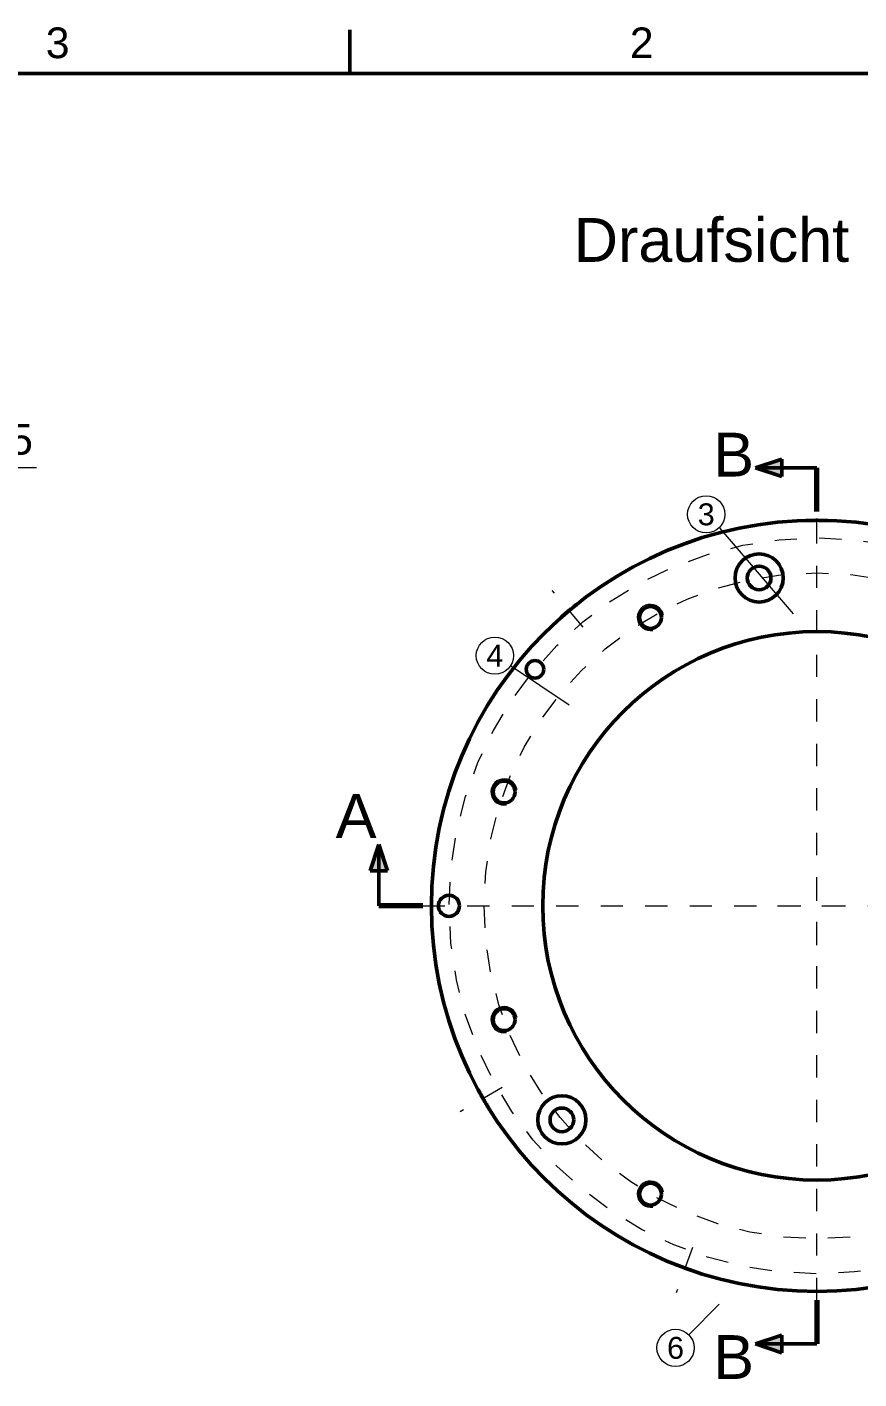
# Model space of a CAD drawing. Header units: inches. Extents: x 0.8 to 17.2, y 0.6 to 12.1.
# Drawn here: x 10.18 to 13.92, y 5.93 to 12.01 of the extents above; entities that cross this region are included whole.
import ezdxf
from ezdxf.enums import TextEntityAlignment as Align

# ---------------------------------------------------------------- set-up
doc = ezdxf.new("R2010")
doc.units = ezdxf.units.IN
doc.header["$MEASUREMENT"] = 0
doc.linetypes.add('CENTER2', pattern=[1.125, 0.75, -0.125, 0.125, -0.125])
for name, color, linetype, lineweight in [('BEMASSUNG', 7, 'Continuous', 18), ('GEWINDE', 7, 'Continuous', 18), ('MITTELLINIE', 7, 'CENTER2', 18), ('RAHMEN', 7, 'Continuous', 50), ('SCHNITTLINIE', 7, 'Continuous', 50), ('SICHTKANTE', 7, 'Continuous', 50), ('TEXT', 7, 'Continuous', 18)]:
    doc.layers.add(name, color=color, linetype=linetype, lineweight=lineweight)
doc.styles.add('ISO_14', font='arial.ttf')
doc.styles.add('ISO_20', font='arial.ttf')
doc.styles.add('ISO_79', font='arial.ttf')
doc.styles.add('ISO_DWG_RFN', font='arial.ttf')
doc.dimstyles.new('DWG_RFN', dxfattribs={"dimtxt": 0.137795, "dimasz": 0.11811, "dimexe": 0.049213, "dimexo": 0.031496, "dimgap": 0.031496, "dimtad": 1, "dimlfac": 25.4, "dimtxsty": 'ISO_DWG_RFN', "dimcen": 2.5, "dimclrd": 7, "dimclre": 7, "dimclrt": 7, "dimadec": 1, "dimazin": 3, "dimtfac": 1, "dimtmove": 0, "dimatfit": 3, "dimfxl": 0, "dimlwd": 18, "dimlwe": 18})

# ---------------------------------------------------------------- blocks, each defined once
blk = doc.blocks.new('*D30')
at = {"layer": 'BEMASSUNG', "color": 7, "lineweight": 18, "transparency": 16777216}
for p, q in [((10.2251, 10.025), (9.2047, 10.025)), ((9.2047, 10.025), (9.2047, 9.8287)), ((8.8819, 9.8287), (9.2539, 9.8287)), ((9.2047, 9.5138), (9.2047, 9.7106)), ((8.8819, 9.3957), (9.2539, 9.3957))]:
    blk.add_line(p, q, dxfattribs=at)
at = {"layer": 'BEMASSUNG', "color": 7, "transparency": 16777216}
for points in [[(9.185, 9.7106), (9.2244, 9.7106), (9.2047, 9.8287)], [(9.185, 9.5138), (9.2244, 9.5138), (9.2047, 9.3957)]]:
    blk.add_solid(points, dxfattribs=at)
at = {"layer": 'Defpoints', "color": 0, "transparency": 16777216}
for p in [(8.8504, 9.8287), (9.2047, 9.8287), (8.8504, 9.3957)]:
    blk.add_point(p, dxfattribs=at)
at = {"layer": 'BEMASSUNG', "color": 7, "lineweight": 18, "transparency": 16777216, "insert": (9.3543, 10.2221), "char_height": 0.137795, "attachment_point": 1, "style": 'ISO_DWG_RFN'}
blk.add_mtext('\\A1;{5,50±0,05}', dxfattribs=at)

msp = doc.modelspace()

# ---------------------------------------------------------------- hatches: boundary and pattern name
at = {"layer": 'SCHNITTLINIE'}
for points in [[(13.5748, 10.06496), (13.5748, 9.98622), (13.45669, 10.02559)], [(11.80315, 8.21457), (11.72441, 8.21457), (11.76378, 8.33268)], [(13.5748, 6.12795), (13.5748, 6.04921), (13.45669, 6.08858)]]:
    msp.add_hatch(color=7, dxfattribs=at).paths.add_polyline_path(points)

# ---------------------------------------------------------------- linework, layer by layer
at = {"layer": 'BEMASSUNG'}
for p, q in [((13.62643, 9.36888), (13.29387, 9.75712)), ((12.61953, 8.95843), (12.35465, 9.13501)), ((13.29374, 6.26773), (13.15605, 6.13004))]:
    msp.add_line(p, q, dxfattribs=at)
for centre in [(13.23471, 9.81628), (12.28504, 9.18142), (13.09689, 6.07088)]:
    msp.add_circle(centre, 0.08366, dxfattribs=at)
at = {"layer": 'GEWINDE'}
for centre in [(12.98425, 9.35272), (12.32644, 8.56877), (12.32644, 7.5454), (12.98425, 6.76146)]:
    msp.add_arc(centre, 0.05906, 10, 280, dxfattribs=at)
at = {"layer": 'MITTELLINIE', "ltscale": 0.096238}
for p, q in [((13.73228, 9.69094), (13.73228, 9.90748)), ((12.68206, 9.30869), (12.54287, 9.47457)), ((12.31732, 7.24016), (12.1298, 7.13189)), ((13.17347, 6.52176), (13.09941, 6.31829))]:
    msp.add_line(p, q, dxfattribs=at)
at = {"layer": 'MITTELLINIE', "ltscale": 0.089989}
for p, q in [((13.73228, 6.28543), (13.73228, 9.82874)), ((11.96063, 8.05709), (15.50394, 8.05709))]:
    msp.add_line(p, q, dxfattribs=at)
at = {"layer": 'MITTELLINIE', "ltscale": 0.07874}
for p, q in [((13.73228, 7.87992), (13.73228, 8.23425)), ((13.55512, 8.05709), (13.90945, 8.05709))]:
    msp.add_line(p, q, dxfattribs=at)
at = {"layer": 'MITTELLINIE', "ltscale": 0.088799}
msp.add_circle((13.73228, 8.05709), 1.65354, dxfattribs=at)
at = {"layer": 'MITTELLINIE', "ltscale": 0.088889}
msp.add_circle((13.73228, 8.05709), 1.49606, dxfattribs=at)
at = {"layer": 'RAHMEN'}
for p, q in [((11.63255, 11.79724), (11.63255, 11.99409)), ((16.88189, 11.79724), (1.13386, 11.79724))]:
    msp.add_line(p, q, dxfattribs=at)
at = {"layer": 'SCHNITTLINIE'}
for p, q in [((13.45669, 10.02559), (13.5748, 10.06496)), ((13.73228, 10.02559), (13.45669, 10.02559)), ((13.5748, 9.98622), (13.45669, 10.02559)), ((13.5748, 10.06496), (13.5748, 9.98622)), ((11.72441, 8.21457), (11.76378, 8.33268)), ((11.76378, 8.33268), (11.80315, 8.21457)), ((11.76378, 8.05709), (11.76378, 8.33268)), ((11.80315, 8.21457), (11.72441, 8.21457)), ((13.45669, 6.08858), (13.5748, 6.12795)), ((13.5748, 6.04921), (13.45669, 6.08858)), ((13.73228, 6.08858), (13.45669, 6.08858)), ((13.5748, 6.12795), (13.5748, 6.04921))]:
    msp.add_line(p, q, dxfattribs=at)
at = {"layer": 'SCHNITTLINIE', "lineweight": 70}
for p, q in [((13.73228, 9.82874), (13.73228, 10.02559)), ((11.96063, 8.05709), (11.76378, 8.05709)), ((13.73228, 6.28543), (13.73228, 6.08858))]:
    msp.add_line(p, q, dxfattribs=at)
at = {"layer": 'SICHTKANTE'}
for p, q in [((13.68316, 9.78867), (13.68307, 9.78867)), ((13.68341, 9.78868), (13.68316, 9.78867)), ((13.68383, 9.78869), (13.68341, 9.78868)), ((13.68442, 9.78871), (13.68383, 9.78869)), ((13.68518, 9.78873), (13.68442, 9.78871)), ((13.68612, 9.78875), (13.68518, 9.78873)), ((13.68723, 9.78878), (13.68612, 9.78875)), ((13.68851, 9.78882), (13.68723, 9.78878)), ((13.68997, 9.78885), (13.68851, 9.78882)), ((13.69161, 9.78889), (13.68997, 9.78885)), ((13.69344, 9.78893), (13.69161, 9.78889)), ((13.69545, 9.78898), (13.69344, 9.78893)), ((13.69763, 9.78902), (13.69545, 9.78898)), ((13.7, 9.78907), (13.69763, 9.78902)), ((13.70255, 9.78911), (13.7, 9.78907)), ((13.70528, 9.78916), (13.70255, 9.78911)), ((13.70817, 9.7892), (13.70528, 9.78916)), ((13.71123, 9.78924), (13.70817, 9.7892)), ((13.71446, 9.78928), (13.71123, 9.78924)), ((13.71783, 9.78931), (13.71446, 9.78928)), ((13.72132, 9.78934), (13.71783, 9.78931)), ((13.72491, 9.78935), (13.72132, 9.78934)), ((13.72856, 9.78937), (13.72491, 9.78935)), ((13.73224, 9.78937), (13.72856, 9.78937)), ((13.73591, 9.78937), (13.73224, 9.78937)), ((13.73956, 9.78935), (13.73591, 9.78937)), ((13.74315, 9.78934), (13.73956, 9.78935)), ((13.74664, 9.78931), (13.74315, 9.78934)), ((13.75001, 9.78928), (13.74664, 9.78931)), ((13.75323, 9.78924), (13.75001, 9.78928)), ((13.7563, 9.7892), (13.75323, 9.78924)), ((13.75921, 9.78916), (13.7563, 9.7892)), ((13.76195, 9.78912), (13.75921, 9.78916)), ((13.76451, 9.78907), (13.76195, 9.78912)), ((13.7669, 9.78902), (13.76451, 9.78907)), ((13.76909, 9.78898), (13.7669, 9.78902)), ((13.7711, 9.78894), (13.76909, 9.78898)), ((13.77293, 9.78889), (13.7711, 9.78894)), ((13.77457, 9.78885), (13.77293, 9.78889)), ((13.77604, 9.78882), (13.77457, 9.78885)), ((13.77732, 9.78878), (13.77604, 9.78882)), ((13.77844, 9.78876), (13.77732, 9.78878)), ((13.77937, 9.78873), (13.77844, 9.78876)), ((13.78014, 9.78871), (13.77937, 9.78873)), ((13.78073, 9.78869), (13.78014, 9.78871)), ((13.78116, 9.78868), (13.78073, 9.78869)), ((13.78141, 9.78867), (13.78116, 9.78868)), ((13.7815, 9.78867), (13.78141, 9.78867)), ((12.58574, 9.35564), (12.58476, 9.35478)), ((12.58523, 9.35519), (12.58573, 9.35564)), ((12.58573, 9.35564), (12.58627, 9.35611)), ((12.58686, 9.35663), (12.58574, 9.35564)), ((12.58627, 9.35611), (12.58684, 9.35661)), ((12.58684, 9.35661), (12.58745, 9.35715)), ((12.58812, 9.35773), (12.58686, 9.35663)), ((12.58745, 9.35715), (12.58809, 9.35771)), ((12.58809, 9.35771), (12.58877, 9.35831)), ((12.58951, 9.35896), (12.58812, 9.35773)), ((12.58877, 9.35831), (12.58948, 9.35894)), ((12.58948, 9.35894), (12.59023, 9.35959)), ((12.59105, 9.36031), (12.58951, 9.35896)), ((12.59023, 9.35959), (12.59101, 9.36028)), ((12.59101, 9.36028), (12.59183, 9.36099)), ((12.59273, 9.36178), (12.59105, 9.36031)), ((12.59183, 9.36099), (12.59268, 9.36174)), ((12.59268, 9.36174), (12.59357, 9.36251)), ((12.59454, 9.36336), (12.59273, 9.36178)), ((12.59357, 9.36251), (12.59449, 9.36331)), ((12.59449, 9.36331), (12.59544, 9.36415)), ((12.59649, 9.36506), (12.59454, 9.36336)), ((12.59544, 9.36415), (12.59643, 9.36501)), ((12.59643, 9.36501), (12.59746, 9.36589)), ((12.59858, 9.36687), (12.59649, 9.36506)), ((12.59746, 9.36589), (12.59851, 9.36681)), ((12.59851, 9.36681), (12.5996, 9.36775)), ((12.6008, 9.36878), (12.59858, 9.36687)), ((12.5996, 9.36775), (12.60072, 9.36872)), ((12.60072, 9.36872), (12.60187, 9.36971)), ((12.60314, 9.3708), (12.6008, 9.36878)), ((12.60187, 9.36971), (12.60305, 9.37072)), ((12.60305, 9.37072), (12.60426, 9.37177)), ((12.6056, 9.37291), (12.60314, 9.3708)), ((12.60426, 9.37177), (12.60551, 9.37283)), ((12.60551, 9.37283), (12.60678, 9.37392)), ((12.60818, 9.37512), (12.6056, 9.37291)), ((12.60678, 9.37392), (12.60807, 9.37502)), ((12.60807, 9.37502), (12.6094, 9.37615)), ((12.61087, 9.3774), (12.60818, 9.37512)), ((12.6094, 9.37615), (12.61074, 9.3773)), ((12.61074, 9.3773), (12.6121, 9.37845)), ((12.61361, 9.37973), (12.61087, 9.3774)), ((12.6121, 9.37845), (12.61348, 9.37962)), ((12.61348, 9.37962), (12.61487, 9.38079)), ((12.6164, 9.38208), (12.61361, 9.37973)), ((12.61487, 9.38079), (12.61626, 9.38196)), ((12.61626, 9.38196), (12.61766, 9.38314)), ((12.6192, 9.38444), (12.6164, 9.38208)), ((12.61766, 9.38314), (12.61906, 9.38432)), ((12.62201, 9.38678), (12.6192, 9.38444)), ((12.62479, 9.3891), (12.62201, 9.38678)), ((12.62753, 9.39137), (12.62479, 9.3891)), ((12.63021, 9.39359), (12.62753, 9.39137)), ((12.62973, 9.39319), (12.62983, 9.39328)), ((12.62983, 9.39328), (12.62994, 9.39337)), ((12.62994, 9.39337), (12.63005, 9.39345)), ((12.63005, 9.39345), (12.63015, 9.39354)), ((12.63015, 9.39354), (12.63026, 9.39363)), ((12.6328, 9.39572), (12.63021, 9.39359)), ((12.63026, 9.39363), (12.63036, 9.39372)), ((12.63036, 9.39372), (12.63047, 9.3938)), ((12.63047, 9.3938), (12.63057, 9.39389)), ((12.63057, 9.39389), (12.63068, 9.39398)), ((12.63068, 9.39398), (12.63078, 9.39406)), ((12.63078, 9.39406), (12.63089, 9.39415)), ((12.63089, 9.39415), (12.63099, 9.39424)), ((12.63099, 9.39424), (12.6311, 9.39432)), ((12.6311, 9.39432), (12.6312, 9.39441)), ((12.6312, 9.39441), (12.63131, 9.39449)), ((12.63131, 9.39449), (12.63141, 9.39458)), ((12.63141, 9.39458), (12.63152, 9.39467)), ((12.63152, 9.39467), (12.63162, 9.39475)), ((12.63162, 9.39475), (12.63172, 9.39484)), ((12.63172, 9.39484), (12.63183, 9.39492)), ((12.63183, 9.39492), (12.63193, 9.39501)), ((12.63193, 9.39501), (12.63203, 9.39509)), ((12.63203, 9.39509), (12.63214, 9.39518)), ((12.63214, 9.39518), (12.63224, 9.39526)), ((12.63224, 9.39526), (12.63234, 9.39535)), ((12.63234, 9.39535), (12.63245, 9.39543)), ((12.63245, 9.39543), (12.63255, 9.39551)), ((12.63255, 9.39551), (12.63265, 9.3956)), ((12.63265, 9.3956), (12.63275, 9.39568)), ((12.63275, 9.39568), (12.63285, 9.39577)), ((12.63529, 9.39777), (12.6328, 9.39572)), ((12.63285, 9.39577), (12.63296, 9.39585)), ((12.63296, 9.39585), (12.63306, 9.39593)), ((12.63306, 9.39593), (12.63316, 9.39602)), ((12.63316, 9.39602), (12.63326, 9.3961)), ((12.63326, 9.3961), (12.63336, 9.39618)), ((12.63336, 9.39618), (12.63346, 9.39627)), ((12.63346, 9.39627), (12.63356, 9.39635)), ((12.63356, 9.39635), (12.63366, 9.39643)), ((12.63366, 9.39643), (12.63377, 9.39651)), ((12.63377, 9.39651), (12.63387, 9.3966)), ((12.63387, 9.3966), (12.63397, 9.39668)), ((12.63397, 9.39668), (12.63407, 9.39676)), ((12.63407, 9.39676), (12.63417, 9.39684)), ((12.63417, 9.39684), (12.63427, 9.39692)), ((12.63427, 9.39692), (12.63436, 9.397)), ((12.63436, 9.397), (12.63446, 9.39709)), ((12.63446, 9.39709), (12.63456, 9.39717)), ((12.63456, 9.39717), (12.63466, 9.39725)), ((12.63767, 9.39971), (12.63529, 9.39777)), ((12.63617, 9.39848), (12.63627, 9.39857)), ((12.63627, 9.39857), (12.63637, 9.39865)), ((12.63637, 9.39865), (12.63647, 9.39873)), ((12.63647, 9.39873), (12.63658, 9.39881)), ((12.63658, 9.39881), (12.63668, 9.3989)), ((12.63668, 9.3989), (12.63678, 9.39898)), ((12.63678, 9.39898), (12.63688, 9.39906)), ((12.63688, 9.39906), (12.63698, 9.39914)), ((12.63698, 9.39914), (12.63708, 9.39922)), ((12.63708, 9.39922), (12.63718, 9.3993)), ((12.63718, 9.3993), (12.63727, 9.39938)), ((12.63727, 9.39938), (12.63737, 9.39946)), ((12.63737, 9.39946), (12.63747, 9.39955)), ((12.63747, 9.39955), (12.63757, 9.39963)), ((12.63757, 9.39963), (12.63767, 9.39971)), ((12.63992, 9.40154), (12.63767, 9.39971)), ((12.63767, 9.39971), (12.63777, 9.39979)), ((12.63777, 9.39979), (12.63787, 9.39987)), ((12.63787, 9.39987), (12.63796, 9.39994)), ((12.63796, 9.39994), (12.63806, 9.40002)), ((12.63806, 9.40002), (12.63816, 9.4001)), ((12.63816, 9.4001), (12.63825, 9.40018)), ((12.63825, 9.40018), (12.63835, 9.40026)), ((12.63835, 9.40026), (12.63845, 9.40034)), ((12.63845, 9.40034), (12.63854, 9.40042)), ((12.63854, 9.40042), (12.63864, 9.40049)), ((12.63864, 9.40049), (12.63873, 9.40057)), ((12.63873, 9.40057), (12.63883, 9.40065)), ((12.63883, 9.40065), (12.63892, 9.40073)), ((12.63892, 9.40073), (12.63902, 9.4008)), ((12.63902, 9.4008), (12.63911, 9.40088)), ((12.63911, 9.40088), (12.63921, 9.40096)), ((12.63921, 9.40096), (12.6393, 9.40103)), ((12.6393, 9.40103), (12.63939, 9.40111)), ((12.63939, 9.40111), (12.63949, 9.40119)), ((12.63949, 9.40119), (12.63958, 9.40126)), ((12.63958, 9.40126), (12.63967, 9.40134)), ((12.63967, 9.40134), (12.63977, 9.40141)), ((12.63977, 9.40141), (12.63986, 9.40149)), ((12.63986, 9.40149), (12.63995, 9.40156)), ((12.64202, 9.40324), (12.63992, 9.40154)), ((12.63995, 9.40156), (12.64004, 9.40164)), ((12.64004, 9.40164), (12.64013, 9.40171)), ((12.64013, 9.40171), (12.64023, 9.40179)), ((12.64023, 9.40179), (12.64032, 9.40186)), ((12.64032, 9.40186), (12.64041, 9.40193)), ((12.64041, 9.40193), (12.6405, 9.40201)), ((12.6405, 9.40201), (12.64059, 9.40208)), ((12.64059, 9.40208), (12.64068, 9.40215)), ((12.64068, 9.40215), (12.64077, 9.40223)), ((12.64397, 9.40482), (12.64202, 9.40324)), ((12.64578, 9.40627), (12.64397, 9.40482)), ((12.64745, 9.40762), (12.64578, 9.40627)), ((12.64678, 9.40708), (12.64687, 9.40715)), ((12.64687, 9.40715), (12.64695, 9.40722)), ((12.64695, 9.40722), (12.64704, 9.40729)), ((12.64704, 9.40729), (12.64712, 9.40736)), ((12.64712, 9.40736), (12.6472, 9.40742)), ((12.6472, 9.40742), (12.64729, 9.40749)), ((12.64729, 9.40749), (12.64737, 9.40756)), ((12.64737, 9.40756), (12.64745, 9.40762)), ((12.64898, 9.40885), (12.64745, 9.40762)), ((12.64745, 9.40762), (12.64754, 9.40769)), ((12.64754, 9.40769), (12.64762, 9.40776)), ((12.64762, 9.40776), (12.6477, 9.40782)), ((12.6477, 9.40782), (12.64778, 9.40789)), ((12.64778, 9.40789), (12.64786, 9.40795)), ((12.64786, 9.40795), (12.64794, 9.40802)), ((12.64794, 9.40802), (12.64803, 9.40808)), ((12.64803, 9.40808), (12.64811, 9.40815)), ((12.64811, 9.40815), (12.64818, 9.40821)), ((12.64818, 9.40821), (12.64826, 9.40827)), ((12.64826, 9.40827), (12.64834, 9.40834)), ((12.64834, 9.40834), (12.64842, 9.4084)), ((12.64842, 9.4084), (12.6485, 9.40846)), ((12.6485, 9.40846), (12.64858, 9.40853)), ((12.64858, 9.40853), (12.64865, 9.40859)), ((12.64865, 9.40859), (12.64873, 9.40865)), ((12.64873, 9.40865), (12.64881, 9.40871)), ((12.64881, 9.40871), (12.64889, 9.40877)), ((12.64889, 9.40877), (12.64896, 9.40883)), ((12.64896, 9.40883), (12.64904, 9.40889)), ((12.65037, 9.40996), (12.64898, 9.40885)), ((12.64904, 9.40889), (12.64911, 9.40895)), ((12.64911, 9.40895), (12.64919, 9.40901)), ((12.64919, 9.40901), (12.64926, 9.40907)), ((12.64926, 9.40907), (12.64934, 9.40913)), ((12.64934, 9.40913), (12.64941, 9.40919)), ((12.64941, 9.40919), (12.64948, 9.40925)), ((12.64948, 9.40925), (12.64956, 9.40931)), ((12.64956, 9.40931), (12.64963, 9.40937)), ((12.64963, 9.40937), (12.6497, 9.40943)), ((12.6497, 9.40943), (12.64977, 9.40948)), ((12.64977, 9.40948), (12.64984, 9.40954)), ((12.64984, 9.40954), (12.64992, 9.4096)), ((12.64992, 9.4096), (12.64999, 9.40965)), ((12.64999, 9.40965), (12.65006, 9.40971)), ((12.65006, 9.40971), (12.65013, 9.40977)), ((12.65013, 9.40977), (12.6502, 9.40982)), ((12.6502, 9.40982), (12.65027, 9.40988)), ((12.65027, 9.40988), (12.65034, 9.40993)), ((12.65034, 9.40993), (12.6504, 9.40999)), ((12.65163, 9.41097), (12.65037, 9.40996)), ((12.6504, 9.40999), (12.65047, 9.41004)), ((12.65275, 9.41186), (12.65163, 9.41097)), ((12.65374, 9.41265), (12.65275, 9.41186)), ((12.65459, 9.41333), (12.65374, 9.41265)), ((12.65531, 9.4139), (12.65459, 9.41333)), ((12.6559, 9.41437), (12.65531, 9.4139)), ((12.65636, 9.41473), (12.6559, 9.41437)), ((12.65668, 9.41498), (12.65636, 9.41473)), ((12.65688, 9.41514), (12.65668, 9.41498)), ((12.65694, 9.41519), (12.65688, 9.41514)), ((12.58161, 9.35198), (12.58154, 9.35192)), ((12.58154, 9.35192), (12.58156, 9.35194)), ((12.58156, 9.35194), (12.58161, 9.35198)), ((12.58181, 9.35216), (12.58161, 9.35198)), ((12.58161, 9.35198), (12.58169, 9.35206)), ((12.58169, 9.35206), (12.58181, 9.35216)), ((12.58214, 9.35245), (12.58181, 9.35216)), ((12.58181, 9.35216), (12.58195, 9.35229)), ((12.58195, 9.35229), (12.58213, 9.35245)), ((12.58213, 9.35245), (12.58235, 9.35264)), ((12.5826, 9.35286), (12.58214, 9.35245)), ((12.58235, 9.35264), (12.58259, 9.35286)), ((12.58259, 9.35286), (12.58287, 9.3531)), ((12.58319, 9.35339), (12.5826, 9.35286)), ((12.58287, 9.3531), (12.58318, 9.35338)), ((12.58318, 9.35338), (12.58353, 9.35369)), ((12.58391, 9.35403), (12.58319, 9.35339)), ((12.58353, 9.35369), (12.5839, 9.35402)), ((12.5839, 9.35402), (12.58431, 9.35438)), ((12.58476, 9.35478), (12.58391, 9.35403)), ((12.58431, 9.35438), (12.58475, 9.35477)), ((12.58475, 9.35477), (12.58523, 9.35519)), ((12.20808, 7.23391), (12.20812, 7.23384)), ((12.20812, 7.23384), (12.20825, 7.2336)), ((12.20825, 7.2336), (12.20846, 7.23322)), ((12.20846, 7.23322), (12.20875, 7.23267)), ((12.20875, 7.23267), (12.20913, 7.23198)), ((12.20913, 7.23198), (12.20959, 7.23113)), ((12.20959, 7.23113), (12.21013, 7.23013)), ((12.21013, 7.23013), (12.21076, 7.22898)), ((12.21076, 7.22898), (12.21147, 7.22768)), ((12.21147, 7.22768), (12.21226, 7.22621)), ((12.21222, 7.2263), (12.21195, 7.2268)), ((12.2125, 7.22579), (12.21222, 7.2263)), ((12.21226, 7.22621), (12.21316, 7.22459)), ((12.21279, 7.22526), (12.2125, 7.22579)), ((12.21309, 7.22471), (12.21279, 7.22526)), ((12.21339, 7.22415), (12.21309, 7.22471)), ((12.21316, 7.22459), (12.21414, 7.2228)), ((12.21371, 7.22357), (12.21339, 7.22415)), ((12.21404, 7.22297), (12.21371, 7.22357)), ((12.21438, 7.22236), (12.21404, 7.22297)), ((12.21414, 7.2228), (12.21521, 7.22085)), ((12.21473, 7.22173), (12.21438, 7.22236)), ((12.21508, 7.22108), (12.21473, 7.22173)), ((12.21545, 7.22041), (12.21508, 7.22108)), ((12.21521, 7.22085), (12.21637, 7.21875)), ((12.21583, 7.21973), (12.21545, 7.22041)), ((12.21621, 7.21903), (12.21583, 7.21973)), ((12.21661, 7.21832), (12.21621, 7.21903)), ((12.21637, 7.21875), (12.21762, 7.21649)), ((12.21701, 7.21759), (12.21661, 7.21832)), ((12.21743, 7.21684), (12.21701, 7.21759)), ((12.21785, 7.21608), (12.21743, 7.21684)), ((12.21762, 7.21649), (12.21896, 7.21408)), ((12.21828, 7.2153), (12.21785, 7.21608)), ((12.21873, 7.2145), (12.21828, 7.2153)), ((12.21918, 7.21369), (12.21873, 7.2145)), ((12.21896, 7.21408), (12.22039, 7.21152)), ((12.21964, 7.21287), (12.21918, 7.21369)), ((12.22011, 7.21202), (12.21964, 7.21287)), ((12.22059, 7.21117), (12.22011, 7.21202)), ((12.22039, 7.21152), (12.2219, 7.20883)), ((12.22107, 7.2103), (12.22059, 7.21117)), ((12.22157, 7.20941), (12.22107, 7.2103)), ((12.22208, 7.20851), (12.22157, 7.20941)), ((12.2219, 7.20883), (12.22349, 7.20601)), ((12.22259, 7.2076), (12.22208, 7.20851)), ((12.22311, 7.20667), (12.22259, 7.2076)), ((12.22364, 7.20573), (12.22311, 7.20667)), ((12.22349, 7.20601), (12.22515, 7.20306)), ((12.22418, 7.20478), (12.22364, 7.20573)), ((12.22473, 7.20381), (12.22418, 7.20478)), ((12.22528, 7.20283), (12.22473, 7.20381)), ((12.22515, 7.20306), (12.22689, 7.20001)), ((12.22585, 7.20184), (12.22528, 7.20283)), ((12.22642, 7.20083), (12.22585, 7.20184)), ((12.22699, 7.19982), (12.22642, 7.20083)), ((12.22689, 7.20001), (12.22867, 7.19689)), ((12.22757, 7.19881), (12.22699, 7.19982)), ((12.22815, 7.19779), (12.22757, 7.19881)), ((12.22874, 7.19676), (12.22815, 7.19779)), ((12.22867, 7.19689), (12.23048, 7.19372)), ((12.22933, 7.19573), (12.22874, 7.19676)), ((12.22992, 7.1947), (12.22933, 7.19573)), ((12.23052, 7.19366), (12.22992, 7.1947)), ((12.23048, 7.19372), (12.23231, 7.19055)), ((12.23111, 7.19263), (12.23052, 7.19366)), ((12.23171, 7.19159), (12.23111, 7.19263)), ((12.23231, 7.19055), (12.23171, 7.19159)), ((12.23291, 7.18952), (12.23231, 7.19055)), ((12.23231, 7.19055), (12.23415, 7.18738)), ((12.23351, 7.18848), (12.23291, 7.18952)), ((12.2341, 7.18745), (12.23351, 7.18848)), ((12.2347, 7.18643), (12.2341, 7.18745)), ((12.23415, 7.18738), (12.23597, 7.18425)), ((12.23597, 7.18425), (12.23777, 7.18117)), ((12.23777, 7.18117), (12.23953, 7.17817)), ((12.23877, 7.17946), (12.23859, 7.17977)), ((12.23895, 7.17916), (12.23877, 7.17946)), ((12.23913, 7.17885), (12.23895, 7.17916)), ((12.23931, 7.17855), (12.23913, 7.17885)), ((12.23948, 7.17825), (12.23931, 7.17855)), ((12.23966, 7.17795), (12.23948, 7.17825)), ((12.23953, 7.17817), (12.24124, 7.17528)), ((12.23983, 7.17765), (12.23966, 7.17795)), ((12.24001, 7.17736), (12.23983, 7.17765)), ((12.24019, 7.17706), (12.24001, 7.17736)), ((12.24036, 7.17676), (12.24019, 7.17706)), ((12.24053, 7.17647), (12.24036, 7.17676)), ((12.24071, 7.17618), (12.24053, 7.17647)), ((12.24088, 7.17588), (12.24071, 7.17618)), ((12.24105, 7.17559), (12.24088, 7.17588)), ((12.24122, 7.1753), (12.24105, 7.17559)), ((12.24139, 7.17502), (12.24122, 7.1753)), ((12.24124, 7.17528), (12.24288, 7.1725)), ((12.24156, 7.17473), (12.24139, 7.17502)), ((12.24173, 7.17444), (12.24156, 7.17473)), ((12.2419, 7.17416), (12.24173, 7.17444)), ((12.24207, 7.17387), (12.2419, 7.17416)), ((12.24223, 7.17359), (12.24207, 7.17387)), ((12.2424, 7.17331), (12.24223, 7.17359)), ((12.24257, 7.17303), (12.2424, 7.17331)), ((12.24273, 7.17276), (12.24257, 7.17303)), ((12.2429, 7.17248), (12.24273, 7.17276)), ((12.24288, 7.1725), (12.24445, 7.16987)), ((12.24306, 7.1722), (12.2429, 7.17248)), ((12.24322, 7.17193), (12.24306, 7.1722)), ((12.24338, 7.17166), (12.24322, 7.17193)), ((12.24354, 7.17139), (12.24338, 7.17166)), ((12.24371, 7.17112), (12.24354, 7.17139)), ((12.24386, 7.17085), (12.24371, 7.17112)), ((12.24402, 7.17058), (12.24386, 7.17085)), ((12.24418, 7.17032), (12.24402, 7.17058)), ((12.24434, 7.17006), (12.24418, 7.17032)), ((12.24449, 7.16979), (12.24434, 7.17006)), ((12.24445, 7.16987), (12.24593, 7.16739)), ((12.24465, 7.16953), (12.24449, 7.16979)), ((12.2448, 7.16928), (12.24465, 7.16953)), ((12.24496, 7.16902), (12.2448, 7.16928)), ((12.24511, 7.16876), (12.24496, 7.16902)), ((12.24526, 7.16851), (12.24511, 7.16876)), ((12.24541, 7.16826), (12.24526, 7.16851)), ((12.24556, 7.16801), (12.24541, 7.16826)), ((12.24571, 7.16776), (12.24556, 7.16801)), ((12.24586, 7.16751), (12.24571, 7.16776)), ((12.246, 7.16727), (12.24586, 7.16751)), ((12.24593, 7.16739), (12.24732, 7.16508)), ((12.24615, 7.16702), (12.246, 7.16727)), ((12.24629, 7.16678), (12.24615, 7.16702)), ((12.24644, 7.16654), (12.24629, 7.16678)), ((12.24732, 7.16508), (12.24861, 7.16292)), ((12.24835, 7.16336), (12.24796, 7.164)), ((12.24873, 7.16273), (12.24835, 7.16336)), ((12.24861, 7.16292), (12.24982, 7.16093)), ((12.2491, 7.16211), (12.24873, 7.16273)), ((12.24947, 7.16151), (12.2491, 7.16211)), ((12.24982, 7.16092), (12.24947, 7.16151)), ((12.24982, 7.16093), (12.25093, 7.15909)), ((12.25017, 7.16035), (12.24982, 7.16092)), ((12.2505, 7.15979), (12.25017, 7.16035)), ((12.25083, 7.15925), (12.2505, 7.15979)), ((12.25116, 7.15872), (12.25083, 7.15925)), ((12.25093, 7.15909), (12.25196, 7.1574)), ((12.25147, 7.1582), (12.25116, 7.15872)), ((12.25177, 7.1577), (12.25147, 7.1582)), ((12.25207, 7.15721), (12.25177, 7.1577)), ((12.25196, 7.1574), (12.25289, 7.15587)), ((12.25236, 7.15674), (12.25207, 7.15721)), ((12.25264, 7.15628), (12.25236, 7.15674)), ((12.25291, 7.15583), (12.25264, 7.15628)), ((12.25289, 7.15587), (12.25373, 7.15449)), ((12.25317, 7.1554), (12.25291, 7.15583)), ((12.25343, 7.15498), (12.25317, 7.1554)), ((12.25368, 7.15458), (12.25343, 7.15498)), ((12.25391, 7.15418), (12.25368, 7.15458)), ((12.25373, 7.15449), (12.25448, 7.15326)), ((12.25415, 7.15381), (12.25391, 7.15418)), ((12.25437, 7.15344), (12.25415, 7.15381)), ((12.25458, 7.15309), (12.25437, 7.15344)), ((12.25448, 7.15326), (12.25514, 7.15217)), ((12.25479, 7.15276), (12.25458, 7.15309)), ((12.25498, 7.15244), (12.25479, 7.15276)), ((12.25517, 7.15213), (12.25498, 7.15244)), ((12.25514, 7.15217), (12.25572, 7.15124)), ((12.25535, 7.15183), (12.25517, 7.15213)), ((12.25553, 7.15155), (12.25535, 7.15183)), ((12.25569, 7.15128), (12.25553, 7.15155)), ((12.25585, 7.15102), (12.25569, 7.15128)), ((12.25572, 7.15124), (12.2562, 7.15045)), ((12.256, 7.15078), (12.25585, 7.15102)), ((12.25614, 7.15055), (12.256, 7.15078)), ((12.25627, 7.15034), (12.25614, 7.15055)), ((12.2562, 7.15045), (12.25659, 7.14981)), ((12.25639, 7.15014), (12.25627, 7.15034)), ((12.25651, 7.14995), (12.25639, 7.15014)), ((12.25662, 7.14977), (12.25651, 7.14995)), ((12.25659, 7.14981), (12.2569, 7.14931)), ((12.25672, 7.14961), (12.25662, 7.14977)), ((12.25681, 7.14946), (12.25672, 7.14961)), ((12.25689, 7.14932), (12.25681, 7.14946)), ((12.25697, 7.1492), (12.25689, 7.14932)), ((12.2569, 7.14931), (12.25712, 7.14896)), ((12.25704, 7.14909), (12.25697, 7.1492)), ((12.2571, 7.14899), (12.25704, 7.14909)), ((12.25715, 7.14891), (12.2571, 7.14899)), ((12.25712, 7.14896), (12.25725, 7.14875)), ((12.25719, 7.14884), (12.25715, 7.14891)), ((12.25723, 7.14878), (12.25719, 7.14884)), ((12.25726, 7.14873), (12.25723, 7.14878)), ((12.25725, 7.14875), (12.25729, 7.14868)), ((12.25728, 7.1487), (12.25726, 7.14873)), ((12.25729, 7.14868), (12.25728, 7.1487)), ((12.25729, 7.14868), (12.25729, 7.14868)), ((13.0938, 6.44676), (13.09388, 6.44673)), ((13.09388, 6.44673), (13.09411, 6.44664)), ((13.09411, 6.44664), (13.0945, 6.44649)), ((13.0945, 6.44649), (13.09504, 6.44627)), ((13.09504, 6.44627), (13.09573, 6.446)), ((13.09573, 6.446), (13.09659, 6.44566)), ((13.09659, 6.44566), (13.0976, 6.44526)), ((13.0976, 6.44526), (13.09878, 6.4448)), ((13.09878, 6.4448), (13.10011, 6.44427)), ((13.10011, 6.44427), (13.10161, 6.44369)), ((13.10158, 6.4437), (13.10149, 6.44373)), ((13.10166, 6.44367), (13.10158, 6.4437)), ((13.10161, 6.44369), (13.10328, 6.44304)), ((13.10174, 6.44364), (13.10166, 6.44367)), ((13.10182, 6.4436), (13.10174, 6.44364)), ((13.10191, 6.44357), (13.10182, 6.4436)), ((13.10199, 6.44354), (13.10191, 6.44357)), ((13.10207, 6.44351), (13.10199, 6.44354)), ((13.10216, 6.44347), (13.10207, 6.44351)), ((13.10224, 6.44344), (13.10216, 6.44347)), ((13.10233, 6.44341), (13.10224, 6.44344)), ((13.10241, 6.44337), (13.10233, 6.44341)), ((13.1025, 6.44334), (13.10241, 6.44337)), ((13.10259, 6.44331), (13.1025, 6.44334)), ((13.10268, 6.44327), (13.10259, 6.44331)), ((13.10276, 6.44324), (13.10268, 6.44327)), ((13.10285, 6.4432), (13.10276, 6.44324)), ((13.10294, 6.44317), (13.10285, 6.4432)), ((13.10303, 6.44313), (13.10294, 6.44317)), ((13.10312, 6.4431), (13.10303, 6.44313)), ((13.10321, 6.44306), (13.10312, 6.4431)), ((13.1033, 6.44303), (13.10321, 6.44306)), ((13.10328, 6.44304), (13.10511, 6.44232)), ((13.10339, 6.44299), (13.1033, 6.44303)), ((13.10348, 6.44296), (13.10339, 6.44299)), ((13.10357, 6.44292), (13.10348, 6.44296)), ((13.10366, 6.44289), (13.10357, 6.44292)), ((13.10376, 6.44285), (13.10366, 6.44289)), ((13.10385, 6.44281), (13.10376, 6.44285)), ((13.10394, 6.44278), (13.10385, 6.44281)), ((13.10404, 6.44274), (13.10394, 6.44278)), ((13.10413, 6.4427), (13.10404, 6.44274)), ((13.10423, 6.44267), (13.10413, 6.4427)), ((13.10432, 6.44263), (13.10423, 6.44267)), ((13.10442, 6.44259), (13.10432, 6.44263)), ((13.10451, 6.44256), (13.10442, 6.44259)), ((13.10461, 6.44252), (13.10451, 6.44256)), ((13.10471, 6.44248), (13.10461, 6.44252)), ((13.1048, 6.44244), (13.10471, 6.44248)), ((13.1049, 6.4424), (13.1048, 6.44244)), ((13.105, 6.44237), (13.1049, 6.4424)), ((13.1051, 6.44233), (13.105, 6.44237)), ((13.1052, 6.44229), (13.1051, 6.44233)), ((13.10511, 6.44232), (13.10711, 6.44155)), ((13.1053, 6.44225), (13.1052, 6.44229)), ((13.1054, 6.44221), (13.1053, 6.44225)), ((13.1055, 6.44217), (13.1054, 6.44221)), ((13.1056, 6.44213), (13.1055, 6.44217)), ((13.1057, 6.44209), (13.1056, 6.44213)), ((13.1058, 6.44206), (13.1057, 6.44209)), ((13.1059, 6.44202), (13.1058, 6.44206)), ((13.10711, 6.44155), (13.10927, 6.44071)), ((13.10927, 6.44071), (13.11161, 6.43981)), ((13.11161, 6.43981), (13.11414, 6.43885)), ((13.11323, 6.4392), (13.11312, 6.43924)), ((13.11333, 6.43915), (13.11323, 6.4392)), ((13.11344, 6.43911), (13.11333, 6.43915)), ((13.11355, 6.43907), (13.11344, 6.43911)), ((13.11366, 6.43903), (13.11355, 6.43907)), ((13.11377, 6.43899), (13.11366, 6.43903)), ((13.11388, 6.43895), (13.11377, 6.43899)), ((13.11399, 6.4389), (13.11388, 6.43895)), ((13.1141, 6.43886), (13.11399, 6.4389)), ((13.11421, 6.43882), (13.1141, 6.43886)), ((13.11414, 6.43885), (13.11684, 6.43781)), ((13.11432, 6.43878), (13.11421, 6.43882)), ((13.11443, 6.43873), (13.11432, 6.43878)), ((13.11454, 6.43869), (13.11443, 6.43873)), ((13.11466, 6.43865), (13.11454, 6.43869)), ((13.11477, 6.43861), (13.11466, 6.43865)), ((13.11488, 6.43856), (13.11477, 6.43861)), ((13.115, 6.43852), (13.11488, 6.43856)), ((13.11511, 6.43848), (13.115, 6.43852)), ((13.11522, 6.43843), (13.11511, 6.43848)), ((13.11534, 6.43839), (13.11522, 6.43843)), ((13.11545, 6.43835), (13.11534, 6.43839)), ((13.11557, 6.4383), (13.11545, 6.43835)), ((13.11568, 6.43826), (13.11557, 6.4383)), ((13.1158, 6.43821), (13.11568, 6.43826)), ((13.11591, 6.43817), (13.1158, 6.43821)), ((13.11603, 6.43813), (13.11591, 6.43817)), ((13.11614, 6.43808), (13.11603, 6.43813)), ((13.11626, 6.43804), (13.11614, 6.43808)), ((13.11638, 6.43799), (13.11626, 6.43804)), ((13.11649, 6.43795), (13.11638, 6.43799)), ((13.11661, 6.4379), (13.11649, 6.43795)), ((13.11673, 6.43786), (13.11661, 6.4379)), ((13.11685, 6.43781), (13.11673, 6.43786)), ((13.11684, 6.43781), (13.11972, 6.43673)), ((13.11697, 6.43777), (13.11685, 6.43781)), ((13.11709, 6.43772), (13.11697, 6.43777)), ((13.1172, 6.43768), (13.11709, 6.43772)), ((13.11732, 6.43763), (13.1172, 6.43768)), ((13.11744, 6.43759), (13.11732, 6.43763)), ((13.11756, 6.43754), (13.11744, 6.43759)), ((13.11768, 6.4375), (13.11756, 6.43754)), ((13.1178, 6.43745), (13.11768, 6.4375)), ((13.11793, 6.4374), (13.1178, 6.43745)), ((13.11805, 6.43736), (13.11793, 6.4374)), ((13.11817, 6.43731), (13.11805, 6.43736)), ((13.11829, 6.43727), (13.11817, 6.43731)), ((13.11841, 6.43722), (13.11829, 6.43727)), ((13.11853, 6.43717), (13.11841, 6.43722)), ((13.11866, 6.43713), (13.11853, 6.43717)), ((13.11972, 6.43673), (13.12273, 6.43559)), ((13.12063, 6.43638), (13.12051, 6.43643)), ((13.12075, 6.43634), (13.12063, 6.43638)), ((13.12087, 6.43629), (13.12075, 6.43634)), ((13.12099, 6.43625), (13.12087, 6.43629)), ((13.12111, 6.4362), (13.12099, 6.43625)), ((13.12123, 6.43616), (13.12111, 6.4362)), ((13.12135, 6.43611), (13.12123, 6.43616)), ((13.12147, 6.43607), (13.12135, 6.43611)), ((13.12159, 6.43602), (13.12147, 6.43607)), ((13.12171, 6.43597), (13.12159, 6.43602)), ((13.12183, 6.43593), (13.12171, 6.43597)), ((13.12195, 6.43588), (13.12183, 6.43593)), ((13.12207, 6.43584), (13.12195, 6.43588)), ((13.1222, 6.43579), (13.12207, 6.43584)), ((13.12232, 6.43575), (13.1222, 6.43579)), ((13.12244, 6.4357), (13.12232, 6.43575)), ((13.12256, 6.43565), (13.12244, 6.4357)), ((13.12269, 6.43561), (13.12256, 6.43565)), ((13.12281, 6.43556), (13.12269, 6.43561)), ((13.12273, 6.43559), (13.12588, 6.43441)), ((13.12293, 6.43551), (13.12281, 6.43556)), ((13.12306, 6.43547), (13.12293, 6.43551)), ((13.12318, 6.43542), (13.12306, 6.43547)), ((13.1233, 6.43537), (13.12318, 6.43542)), ((13.12343, 6.43533), (13.1233, 6.43537)), ((13.12355, 6.43528), (13.12343, 6.43533)), ((13.12368, 6.43524), (13.12355, 6.43528)), ((13.1238, 6.43519), (13.12368, 6.43524)), ((13.12393, 6.43514), (13.1238, 6.43519)), ((13.12405, 6.43509), (13.12393, 6.43514)), ((13.12418, 6.43505), (13.12405, 6.43509)), ((13.1243, 6.435), (13.12418, 6.43505)), ((13.12443, 6.43495), (13.1243, 6.435)), ((13.12455, 6.43491), (13.12443, 6.43495)), ((13.12468, 6.43486), (13.12455, 6.43491)), ((13.1248, 6.43481), (13.12468, 6.43486)), ((13.12493, 6.43476), (13.1248, 6.43481)), ((13.12506, 6.43472), (13.12493, 6.43476)), ((13.12518, 6.43467), (13.12506, 6.43472)), ((13.12531, 6.43462), (13.12518, 6.43467)), ((13.12544, 6.43457), (13.12531, 6.43462)), ((13.12557, 6.43453), (13.12544, 6.43457)), ((13.12569, 6.43448), (13.12557, 6.43453)), ((13.12582, 6.43443), (13.12569, 6.43448)), ((13.12595, 6.43438), (13.12582, 6.43443)), ((13.12588, 6.43441), (13.12913, 6.4332)), ((13.12608, 6.43434), (13.12595, 6.43438)), ((13.1262, 6.43429), (13.12608, 6.43434)), ((13.12633, 6.43424), (13.1262, 6.43429)), ((13.12646, 6.43419), (13.12633, 6.43424)), ((13.12913, 6.4332), (13.13247, 6.43196)), ((13.13247, 6.43196), (13.13587, 6.43071)), ((13.13587, 6.43071), (13.1393, 6.42946)), ((13.1393, 6.42946), (13.14275, 6.42821)), ((13.1412, 6.42877), (13.13948, 6.42939)), ((13.14292, 6.42814), (13.1412, 6.42877)), ((13.14275, 6.42821), (13.14618, 6.42697)), ((13.14463, 6.42752), (13.14292, 6.42814)), ((13.14634, 6.42691), (13.14463, 6.42752)), ((13.14618, 6.42697), (13.14957, 6.42575)), ((13.14804, 6.4263), (13.14634, 6.42691)), ((13.14972, 6.4257), (13.14804, 6.4263)), ((13.14957, 6.42575), (13.15289, 6.42457)), ((13.15138, 6.42511), (13.14972, 6.4257)), ((13.15302, 6.42452), (13.15138, 6.42511)), ((13.15289, 6.42457), (13.15608, 6.42344)), ((13.15463, 6.42395), (13.15302, 6.42452)), ((13.15621, 6.4234), (13.15463, 6.42395)), ((13.15608, 6.42344), (13.15915, 6.42236)), ((13.15775, 6.42285), (13.15621, 6.4234)), ((13.15926, 6.42233), (13.15775, 6.42285)), ((13.15915, 6.42236), (13.16207, 6.42134)), ((13.16073, 6.42181), (13.15926, 6.42233)), ((13.16216, 6.42131), (13.16073, 6.42181)), ((13.16207, 6.42134), (13.16483, 6.42038)), ((13.16356, 6.42082), (13.16216, 6.42131)), ((13.16492, 6.42035), (13.16356, 6.42082)), ((13.16483, 6.42038), (13.16744, 6.41948)), ((13.16624, 6.41989), (13.16492, 6.42035)), ((13.16752, 6.41945), (13.16624, 6.41989)), ((13.16744, 6.41948), (13.16989, 6.41864)), ((13.16876, 6.41903), (13.16752, 6.41945)), ((13.16995, 6.41861), (13.16876, 6.41903)), ((13.16989, 6.41864), (13.17217, 6.41786)), ((13.17111, 6.41822), (13.16995, 6.41861)), ((13.17222, 6.41784), (13.17111, 6.41822)), ((13.17217, 6.41786), (13.17428, 6.41714)), ((13.1733, 6.41747), (13.17222, 6.41784)), ((13.17432, 6.41712), (13.1733, 6.41747)), ((13.17428, 6.41714), (13.17621, 6.41648)), ((13.17531, 6.41679), (13.17432, 6.41712)), ((13.17625, 6.41647), (13.17531, 6.41679)), ((13.17621, 6.41648), (13.17797, 6.41588)), ((13.17715, 6.41616), (13.17625, 6.41647)), ((13.178, 6.41587), (13.17715, 6.41616)), ((13.17797, 6.41588), (13.17956, 6.41535)), ((13.17881, 6.4156), (13.178, 6.41587)), ((13.17958, 6.41534), (13.17881, 6.4156)), ((13.17956, 6.41535), (13.18097, 6.41487)), ((13.1803, 6.4151), (13.17958, 6.41534)), ((13.18098, 6.41487), (13.1803, 6.4151)), ((13.18097, 6.41487), (13.18221, 6.41446)), ((13.18162, 6.41466), (13.18098, 6.41487)), ((13.18222, 6.41446), (13.18162, 6.41466)), ((13.18221, 6.41446), (13.18329, 6.4141)), ((13.18278, 6.41427), (13.18222, 6.41446)), ((13.1833, 6.4141), (13.18278, 6.41427)), ((13.18329, 6.4141), (13.1842, 6.41379)), ((13.18377, 6.41394), (13.1833, 6.4141)), ((13.18421, 6.41379), (13.18377, 6.41394)), ((13.1842, 6.41379), (13.18495, 6.41354)), ((13.1846, 6.41366), (13.18421, 6.41379)), ((13.18496, 6.41354), (13.1846, 6.41366)), ((13.18495, 6.41354), (13.18554, 6.41335)), ((13.18527, 6.41344), (13.18496, 6.41354)), ((13.18554, 6.41335), (13.18527, 6.41344)), ((13.18554, 6.41335), (13.18596, 6.41321)), ((13.18577, 6.41327), (13.18554, 6.41335)), ((13.18596, 6.41321), (13.18577, 6.41327)), ((13.18596, 6.41321), (13.18621, 6.41313)), ((13.1861, 6.41316), (13.18596, 6.41321)), ((13.18621, 6.41313), (13.1861, 6.41316)), ((13.18621, 6.41313), (13.18629, 6.4131)), ((13.18627, 6.4131), (13.18621, 6.41313)), ((13.18629, 6.4131), (13.18627, 6.4131))]:
    msp.add_line(p, q, dxfattribs=at)
for centre, radius in [((13.73228, 8.05709), 1.73228), ((13.47249, 9.53042), 0.10827), ((13.47249, 9.53042), 0.05315), ((12.98425, 9.35272), 0.04921), ((13.73228, 8.05709), 1.23228), ((12.4656, 9.11996), 0.03937), ((12.32644, 8.56877), 0.04921), ((12.07874, 8.05709), 0.04724), ((12.32644, 7.5454), 0.04921), ((12.58623, 7.09544), 0.10827), ((12.58623, 7.09544), 0.05315), ((12.98425, 6.76146), 0.04921)]:
    msp.add_circle(centre, radius, dxfattribs=at)

# ---------------------------------------------------------------- texts
at = {"layer": 'RAHMEN', "style": 'ISO_14'}
for s, p in [('3', (10.32021, 11.93504)), ('2', (12.94488, 11.93504))]:
    msp.add_text(s, height=0.1378, dxfattribs=at).set_placement(p, align=Align.MIDDLE_CENTER)
at = {"layer": 'TEXT'}
for s, height, style, p in [('Draufsicht ( 1 : 1 )', 0.1968504, 'ISO_20', (13.73228, 11.04921)), ('B', 0.19685, 'ISO_20', (13.35827, 10.08465)), ('3', 0.09843, 'ISO_79', (13.23471, 9.81628)), ('4', 0.09843, 'ISO_79', (12.28504, 9.18142)), ('A', 0.19685, 'ISO_20', (11.66142, 8.46109)), ('6', 0.09843, 'ISO_79', (13.09689, 6.07088)), ('B', 0.19685, 'ISO_20', (13.35827, 6.02953))]:
    msp.add_text(s, height=height, dxfattribs=dict(at, style=style)).set_placement(p, align=Align.MIDDLE_CENTER)

# ---------------------------------------------------------------- dimensions: what is measured, and where the dimension line sits
at = {"layer": 'BEMASSUNG', "color": 7, "lineweight": 18}
dim = msp.add_linear_dim(base=(9.20472, 9.82874), p1=(8.85039, 9.39567), p2=(8.85039, 9.82874), angle=90, text='{<>}', dimstyle='DWG_RFN', override={"dimgap": 0.031496, "dimtih": 1, "dimtoh": 1, "dimdec": 2, "dimlfac": 12.7, "dimsah": 1, "dimtol": 1, "dimlim": 0, "dimtp": 0.05, "dimtm": 0.05, "dimtdec": 2, "dimtofl": 0, "dimtmove": 1, "dimatfit": 2}, dxfattribs=at)
dim.commit()
dim.dimension.update_dxf_attribs({"geometry": '*D30', "text_midpoint": (9.21193, 10.02502), "dimtype": 160})

doc.saveas('drawing.dxf')
